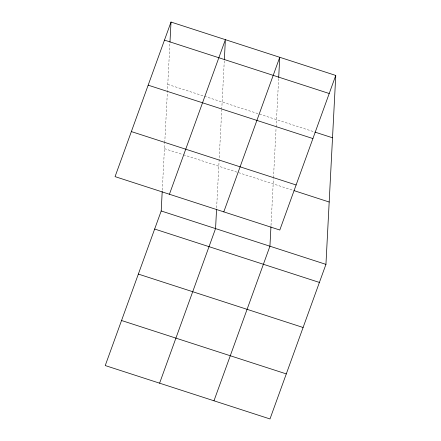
<?xml version="1.0" encoding="UTF-8"?>
<svg xmlns="http://www.w3.org/2000/svg" width="441" height="441" viewBox="0 0 441 441"><rect width="100%" height="100%" fill="white"/><g stroke="black" fill="none" stroke-linecap="round" stroke-linejoin="round"><path stroke-width="0.33" stroke-dasharray="2.21 1.65" d="M162.277 190.192L164.714 143.275M164.752 142.608L169.934 42.832M216.641 207.81L221.724 110.046M221.757 109.374L224.304 60.45M271.011 225.434L273.448 178.517M273.481 177.85L276.088 127.664M276.127 126.997L278.668 78.074M167.773 84.396L203.803 96.072M204.459 96.281L314.284 131.881M164.438 148.628L182.778 154.57M183.434 154.785L293.359 190.413"/><path stroke-width="0.66" d="M335.761 75.444L279.803 230.026L115.057 176.632L171.014 22.05L335.761 75.444L325.943 264.368L269.986 418.95L105.239 365.556L161.197 210.974L162.205 191.532M169.972 42.16L171.014 22.05M216.575 209.155L215.561 228.592L159.603 383.174M224.337 59.783L225.384 39.668L169.427 194.249M270.939 226.773L269.931 246.216L213.973 400.797M278.701 77.401L279.748 57.291L223.791 211.873M164.476 40.114L329.223 93.514M314.935 132.091L332.52 137.79M148.17 85.168L312.912 138.562M131.368 131.583L296.109 184.977M294.009 190.622L329.184 202.022M161.197 210.974L325.943 264.368M154.659 229.039L319.4 282.433M138.347 274.087L303.094 327.487M121.545 320.502L286.292 373.902"/></g></svg>
